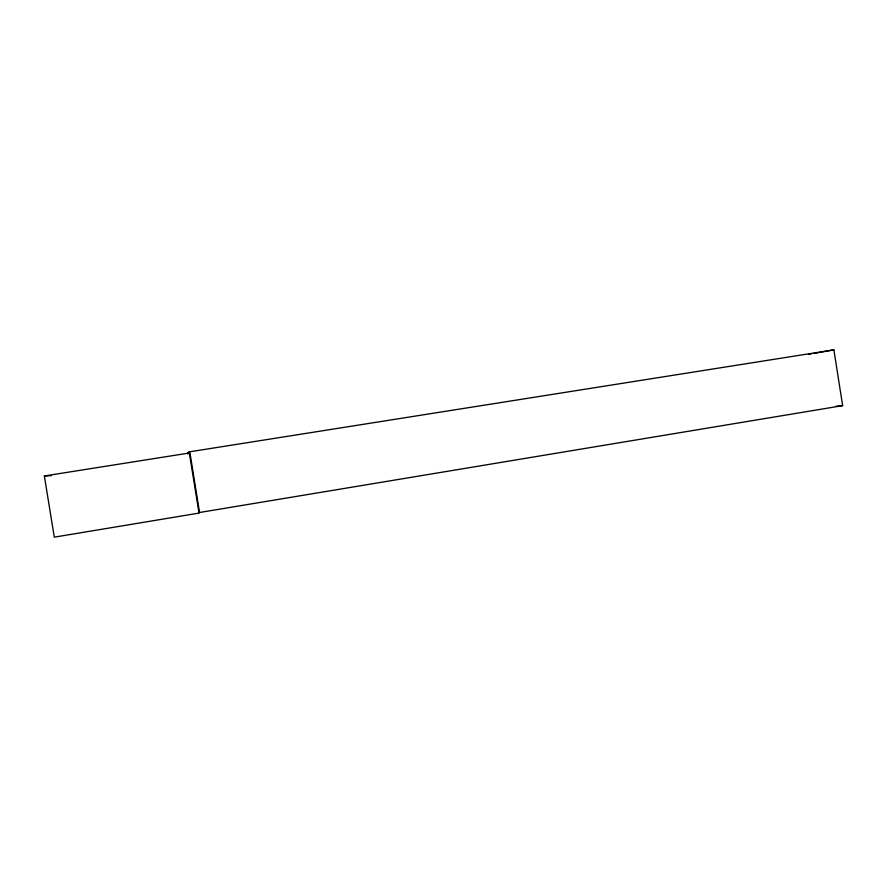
<?xml version="1.0" encoding="UTF-8"?>
<svg xmlns="http://www.w3.org/2000/svg" width="887" height="887" viewBox="0 0 887 887"><rect width="100%" height="100%" fill="white"/><g stroke="black" fill="none" stroke-linecap="round" stroke-linejoin="round"><path stroke-width="1.33" d="M198.965 512.597L842.65 405.636L833.88 349.844L189.153 451.882L187.6 453.035L187.767 454.1M808.489 354.434L811.161 353.946M813.834 353.469L833.88 349.844M189.153 451.882L199.043 513.096L54.295 537.156L44.35 475.975L189.341 453.002M835.876 406.279L842.65 405.636M44.35 475.975L51.18 475.687M199.542 512.498L189.984 452.869"/></g></svg>
